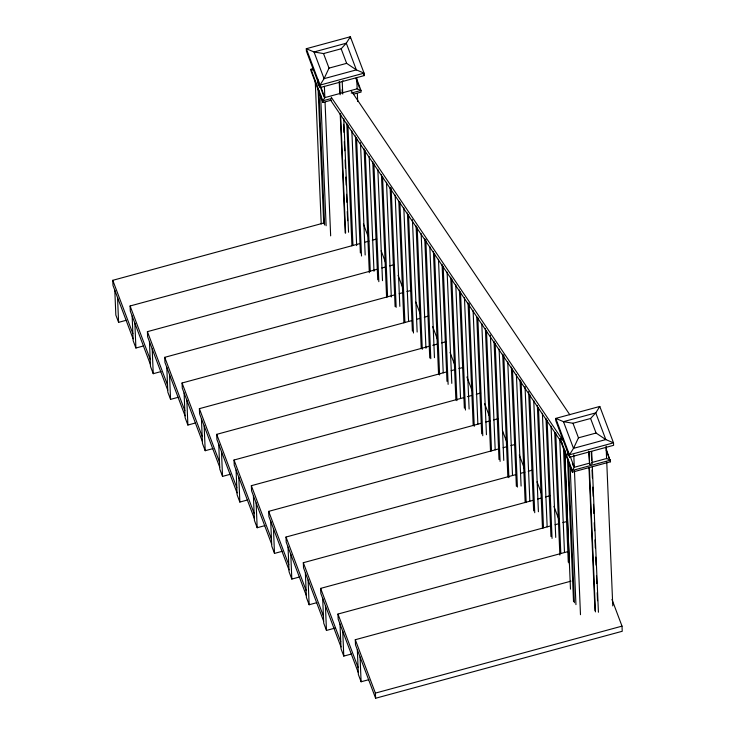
<?xml version="1.0" encoding="UTF-8"?>
<svg xmlns="http://www.w3.org/2000/svg" width="735" height="735" viewBox="0 0 735 735"><rect width="100%" height="100%" fill="white"/><g stroke="black" fill="none" stroke-linecap="round" stroke-linejoin="round"><path stroke-width="1.1" d="M350.42 38.395L350.347 36.75L346.304 43.2L341.15 48.786L346.635 63.348L356.365 69.889L364.064 73.142L320.019 85.104L306.311 48.712L314.01 51.965L323.529 53.572L329.014 68.125L324.062 78.654L320.019 85.104L320.129 87.575L364.165 75.613L364.064 73.142L350.347 36.75L306.311 48.712L306.412 51.174L320.129 87.575M599.797 406.446L595.754 412.886L590.591 418.481L596.076 433.034L605.805 439.576L613.505 442.837L569.469 454.8L555.761 418.399L563.46 421.66L572.978 423.259L578.463 437.821L573.511 448.35L569.469 454.8L569.57 457.262L613.615 445.309L613.505 442.837L599.797 406.446L555.761 418.399L555.862 420.87L569.57 457.262M353.443 94.163L361.078 92.086L361.004 90.442L357.155 88.816L324.861 97.59L322.84 100.805L322.904 102.459L331.632 100.089M589.378 463.188L574.301 467.276L572.28 470.501L572.354 472.146L610.519 461.782L606.09 448.57M323.529 53.572L341.15 48.786M313.138 68.677L310.951 69.265L311.024 70.909L322.904 102.459M329.014 68.125L346.635 63.348M317.768 79.086L317.961 83.579L318.76 85.701L320.23 85.306M331.558 98.444L322.84 100.805L310.951 69.265L313.845 70.486M351.192 93.106L361.004 90.442L356.254 77.827M133.09 338.826L112.988 285.446L112.767 280.311L323.997 222.944M150.418 364.505L130.306 311.125L130.095 305.981L360.122 243.515M364.551 242.311L368.97 241.108M372.287 240.207L376.715 239.004M114.807 290.297L115.845 315.067L118.592 322.353L126.337 320.249M167.736 390.175L147.625 336.795L147.413 331.65L377.45 269.185M381.869 267.981L385.186 267.081M389.614 265.877L394.034 264.683M132.135 315.976L133.173 340.746L135.911 348.022L143.656 345.919M185.064 415.845L164.952 362.465L164.732 357.329L394.768 294.854M399.197 293.66L403.616 292.457M406.933 291.556L411.361 290.353M149.453 341.646L150.491 366.416L153.238 373.692L160.974 371.588M202.382 441.524L182.271 388.144L182.059 382.999L412.096 320.534M416.515 319.33L419.832 318.43M424.26 317.226L428.68 316.022M166.781 367.316L167.819 392.086L170.557 399.371L178.302 397.267M219.71 467.194L199.598 413.814L199.378 408.669L429.415 346.203M432.731 345.303L437.16 344.099M441.579 342.896L446.007 341.702M184.099 392.995L185.137 417.765L187.884 425.041L195.62 422.937M237.028 492.863L216.917 439.484L216.706 434.348L446.733 371.873M451.161 370.679L455.581 369.475M458.906 368.575L462.223 367.675M201.427 418.665L202.465 443.435L205.203 450.711L212.948 448.607M254.347 518.542L234.244 465.163L234.024 460.018L464.061 397.552M467.377 396.652L471.806 395.448M476.225 394.245L480.653 393.041M218.745 444.335L219.783 469.105L222.53 476.39L230.266 474.286M271.674 544.212L251.563 490.833L251.352 485.688L481.379 423.222M485.807 422.019L490.227 420.815M493.553 419.915L497.972 418.72M236.073 470.014L237.111 494.784L239.849 502.06L247.594 499.956M572.978 423.259L590.591 418.481M288.993 569.882L268.891 516.503L268.67 511.367L498.707 448.892M503.126 447.698L506.443 446.797M510.871 445.594L515.29 444.39M562.578 438.363L560.401 438.96L560.474 440.605L572.354 472.146M578.463 437.821L596.076 433.034M253.391 495.684L254.429 520.453L257.176 527.73L264.912 525.626M306.32 595.561L286.209 542.182L285.998 537.037L516.025 474.571M520.453 473.368L524.873 472.164M528.189 471.264L532.618 470.06M591.528 462.6L606.605 458.511L610.454 460.138L572.28 470.501L560.401 438.96L563.286 440.182M588.662 451.171L589.626 464.456L592.199 463.757L591.684 451.419M270.719 521.354L271.757 546.123L274.495 553.409L282.24 551.305M323.639 621.231L303.537 567.852L303.316 562.707L533.353 500.241M537.772 499.037L541.089 498.137M545.517 496.933L549.936 495.739M288.037 547.033L289.075 571.802L291.823 579.079L299.558 576.975M340.966 646.901L320.855 593.522L320.644 588.386L550.671 525.911M555.1 524.716L558.416 523.816M562.835 522.613L567.264 521.409M305.365 572.703L306.403 597.472L309.141 604.749L316.886 602.645M358.285 672.58L338.183 619.201L337.962 614.056L567.999 551.59M322.683 598.382L323.722 623.142L326.469 630.428L335.307 628.021M611.961 599.448L622.012 626.137L622.233 631.273L375.613 698.25L355.501 644.871L355.29 639.726L570.939 581.164M340.011 624.052L341.049 648.821L343.787 656.098L351.532 653.994M357.329 649.722L358.368 674.491L361.106 681.768L368.851 679.673M375.613 698.25L375.392 693.105L622.012 626.137M351.146 90.69L569.818 414.77M331.237 97.222L562.091 439.355M330.447 99.914L561.944 443.003M606.164 450.215L610.519 461.782M570.287 456.6L574.301 467.276M572.363 463.583L573.171 465.724M553.96 506.415L558.784 519.222M537.037 481.811L541.465 493.553M519.314 455.066L524.542 468.948M502.4 430.462L506.819 442.204M363.356 73.472L364.165 75.613M484.668 403.717L489.097 415.468M355.924 78.424L359.488 87.888M466.945 376.981L472.173 390.855M450.022 352.377L454.45 364.119M432.704 326.698L437.527 339.515M415.78 302.094L420.209 313.836M398.058 275.359L403.285 289.232M320.837 86.914L324.861 97.59M320.91 88.558L324.126 97.094M381.134 250.745L385.563 262.496M363.412 224.01L367.84 235.751M355.29 639.726L375.392 693.105M337.962 614.056L358.074 667.435M320.644 588.386L340.746 641.765M303.316 562.707L323.428 616.086M285.998 537.037L306.1 590.416M268.67 511.367L288.781 564.746M251.352 485.688L271.454 539.067M234.024 460.018L254.135 513.397M216.706 434.348L236.817 487.728M199.378 408.669L219.489 462.049M182.059 382.999L202.171 436.379M164.732 357.329L184.843 410.709M147.413 331.65L167.525 385.03M130.095 305.981L150.197 359.36M112.767 280.311L132.879 333.69M606.081 446.108L606.605 458.668M606.752 462.094L612.779 605.925M592.309 466.55L598.419 612.246M591.326 452.668L591.647 460.349M592.052 469.922L592.382 477.952M592.768 487.13L593.154 496.309M593.494 504.339L593.871 513.517M594.257 522.695L594.597 530.725M594.982 539.903L595.313 547.933M595.699 557.112L596.039 565.141M596.471 575.468L596.811 583.498M597.197 592.676L597.527 600.706M589.378 467.35L595.433 611.897M588.965 467.285L594.973 610.684M573.787 454.882L574.311 467.432M574.458 470.859L580.485 614.699M570.13 465.815L575.946 604.629M568.063 452.025L568.21 455.397L567.264 449.903M568.375 459.329L574.384 602.737M567.512 458.052L573.52 601.46M564.636 449.875L570.479 589.148M564.627 450.527L569.386 564.085M563.479 447.496L568.284 562.192M559.73 438.988L564.489 552.545M555.77 433.108L560.814 553.538M554.723 432.364L559.868 555.09M551.066 426.153L555.733 537.414M547.106 420.273L552.058 538.406M546.013 418.38L550.965 536.522M542.402 413.318L547.162 526.866M538.443 407.429L543.496 527.868M537.349 405.545L542.494 528.272M533.748 400.483L538.406 511.735M529.788 394.594L534.74 512.736M528.64 391.562L533.647 510.853M525.038 386.5L529.843 501.196M521.124 381.759L526.168 502.189M520.031 379.876L525.176 502.602M516.42 374.804L521.087 486.065M512.46 368.924L517.412 487.066M511.367 367.041L516.365 486.322M507.756 361.969L512.515 475.527M503.751 354.941L508.896 477.667M502.703 354.196L507.848 476.923M499.102 349.134L503.76 460.395M495.142 343.254L500.094 461.387M494.049 341.362L499.001 459.504M490.392 335.151L495.197 449.848M486.478 330.41L491.522 450.849M485.385 328.527L490.53 451.253M481.774 323.464L486.441 434.716M477.814 317.575L482.766 435.717M476.767 316.84L481.673 433.834M473.11 310.629L477.869 424.178M469.105 303.592L474.25 426.318M468.057 302.857L473.202 425.583M464.456 297.785L469.114 409.046M460.496 291.905L465.448 410.038M459.403 290.022L464.355 408.155M455.792 284.95L460.551 398.508M451.832 279.07L456.931 400.648M450.739 277.178L455.884 399.904M447.128 272.115L451.795 383.376M443.168 266.235L448.12 384.368M442.075 264.343L446.981 381.336M438.473 259.28L443.233 372.829M434.514 253.391L439.603 374.979M433.42 251.508L438.556 374.234M429.81 246.446L434.468 357.697M425.804 239.408L430.802 358.698M424.756 238.673L429.754 357.954M421.146 233.611L425.951 348.307M417.186 227.721L422.285 349.3M416.093 225.838L421.238 348.565M412.436 219.627L417.149 332.027M408.522 214.886L413.474 333.019M407.429 213.003L412.381 331.136M403.827 207.931L408.587 321.48M399.868 202.051L404.911 322.481M398.82 201.307L403.91 322.885M395.164 195.097L399.822 306.357M391.158 188.068L396.156 307.349M390.11 187.324L395.108 306.614M386.5 182.262L391.305 296.958M382.54 176.372L387.593 296.811M381.447 174.489L386.592 297.216M377.836 169.427L382.503 280.678M373.885 163.537L378.828 281.68M372.783 161.654L377.735 279.796M369.181 156.592L373.986 271.288M365.221 150.703L370.265 271.132M364.128 148.819L369.319 272.694M360.472 142.608L365.176 255.008M356.686 77.561L357.164 88.972M357.348 93.538L357.688 101.531M356.558 137.868L361.51 256M355.464 135.984L360.37 252.969M351.854 130.913L356.659 245.609M347.894 125.033L352.947 245.462M346.801 123.14L351.946 245.867M343.778 118.657L348.537 232.232M342.152 89.56L342.289 92.849M343.613 124.325L343.943 132.355M344.329 141.533L344.715 150.712M345.101 159.89L345.441 167.92M345.817 177.098L346.157 185.128M346.543 194.306L346.883 202.336M347.26 211.515L347.646 220.693M339.212 81.475L339.726 93.547M340.599 113.714L345.606 233.032M340.195 113.649L345.193 232.958M360.067 656.998L361.106 681.768M324.383 86.326L324.861 97.746M325.054 102.312L330.658 235.871M320.635 94.98L326.119 225.764M342.749 631.328L343.787 656.098M318.567 81.208L318.76 85.701M318.981 90.791L324.604 225.011M318.062 88.365L323.74 223.734M315.241 81.328L321.223 224.019M325.43 605.658L326.469 630.428M308.103 579.979L309.141 604.749M290.784 554.309L291.823 579.079M273.457 528.64L274.495 553.409M256.138 502.961L257.176 527.73M238.811 477.291L239.849 502.06M221.492 451.621L222.53 476.39M204.165 425.942L205.203 450.711M186.846 400.272L187.884 425.041M169.519 374.602L170.557 399.371M152.2 348.923L153.238 373.692M134.873 323.253L135.911 348.022M117.554 297.583L118.592 322.353M589.112 452.117L589.626 464.456M342.234 81.723L342.749 94.062M339.662 82.421L340.176 94.76M342.951 80.538A3.399 0.496 74.8 0 1 342.887 80.721M346.304 43.2L314.01 51.965L324.062 78.654L356.365 69.889L346.304 43.2M595.754 412.886L563.46 421.66L573.511 448.35L605.805 439.576L595.754 412.886"/></g></svg>
